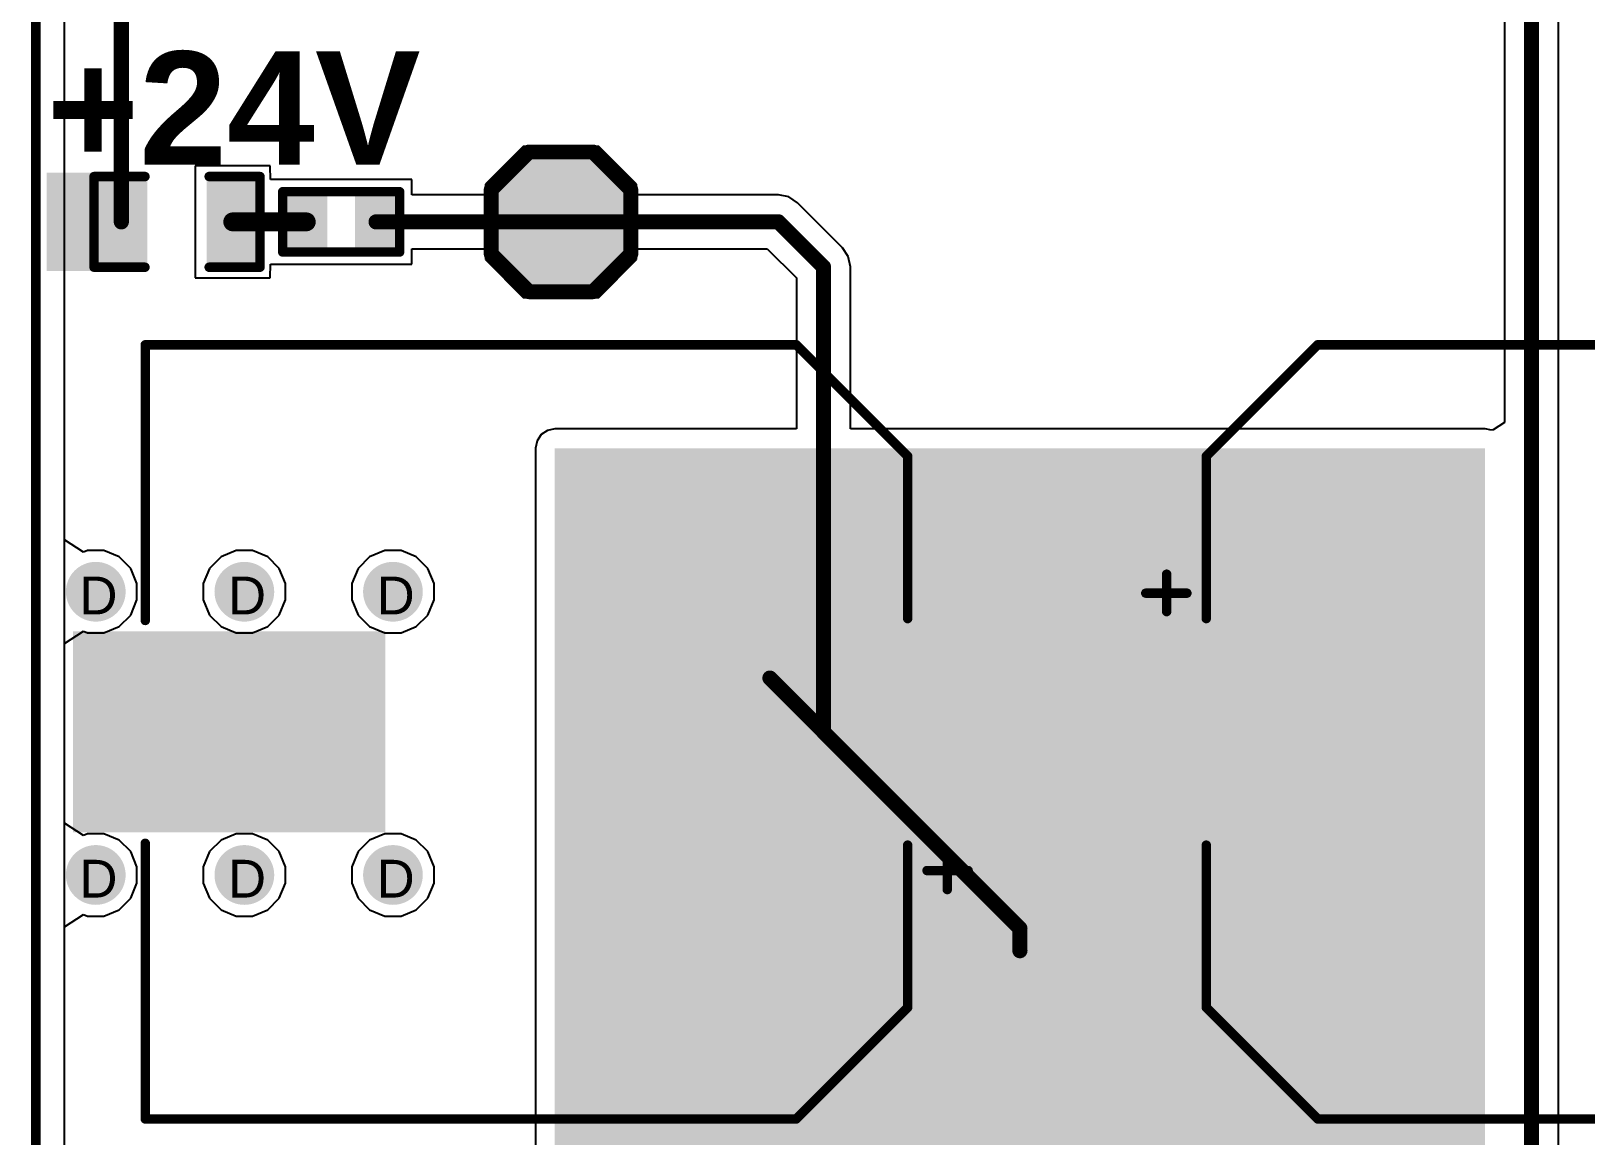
# Model space of a CAD drawing. Header units: inches. Extents: x 0 to 5032, y 0 to 5323.
# Drawn here: x -0.06 to 20.86, y 83.59 to 98.45 of the extents above; entities that cross this region are included whole.
import ezdxf

# ---------------------------------------------------------------- set-up
doc = ezdxf.new("R2010")
doc.units = ezdxf.units.IN
for name, color, linetype in [('Board Outline', 216, 'Continuous'), ('Bottom Layer', 5, 'Continuous'), ('Bottom Solder', 6, 'Continuous'), ('Drill Drawing', 1, 'Continuous'), ('Layer 1', 16, 'Continuous'), ('Layer 2', 76, 'Continuous'), ('Top Layer', 1, 'Continuous'), ('Top Overlay', 2, 'Continuous'), ('Top Paste', 8, 'Continuous'), ('Top Solder', 216, 'Continuous'), ('Via Holes', 16, 'Continuous')]:
    doc.layers.add(name, color=color, linetype=linetype)
doc.styles.add('Arial', font='', dxfattribs={"height": 0.2})
doc.styles.add('Arial_Bold', font='', dxfattribs={"height": 0.2})
doc.styles.get('Arial').set_extended_font_data('Arial')
doc.styles.get('Arial_Bold').set_extended_font_data('Arial', bold=True)

# ---------------------------------------------------------------- blocks, each defined once
blk = doc.blocks.new('T__________372')
at = {"layer": 'Top Layer'}
blk.add_hatch(color=1, dxfattribs=at).paths.add_polyline_path([(0.381, 0.762), (-0.381, 0.762), (-0.762, 0.381), (-0.762, -0.381), (-0.381, -0.762), (0.381, -0.762), (0.762, -0.381), (0.762, 0.381)])
at = {"layer": 'Top Paste'}
blk.add_hatch(color=8, dxfattribs=at).paths.add_polyline_path([(0.381, 0.762), (-0.381, 0.762), (-0.762, 0.381), (-0.762, -0.381), (-0.381, -0.762), (0.381, -0.762), (0.762, -0.381), (0.762, 0.381)])
at = {"layer": 'Top Solder'}
blk.add_hatch(color=216, dxfattribs=at).paths.add_polyline_path([(0.432, 0.864), (-0.432, 0.864), (-0.864, 0.432), (-0.864, -0.432), (-0.432, -0.864), (0.432, -0.864), (0.864, -0.432), (0.864, 0.432)])
at = {"layer": 'Top Overlay'}
for points in [[(-0.432, 0.94, 0.2, 0.2, 0), (-0.94, 0.432, 0.2, 0.2, 0)], [(0.432, 0.94, 0.2, 0.2, 0), (-0.432, 0.94, 0.2, 0.2, 0)], [(0.94, 0.432, 0.2, 0.2, 0), (0.432, 0.94, 0.2, 0.2, 0)], [(-0.94, 0.432, 0.2, 0.2, 0), (-0.94, -0.432, 0.2, 0.2, 0)], [(0.94, 0.432, 0.2, 0.2, 0), (0.94, -0.432, 0.2, 0.2, 0)], [(-0.432, -0.94, 0.2, 0.2, 0), (-0.94, -0.432, 0.2, 0.2, 0)], [(0.94, -0.432, 0.2, 0.2, 0), (0.432, -0.94, 0.2, 0.2, 0)], [(0.432, -0.94, 0.2, 0.2, 0), (-0.432, -0.94, 0.2, 0.2, 0)]]:
    blk.add_lwpolyline(points, format="xyseb", dxfattribs=at)
for points in [[(-0.482, 0.94, 0.1, 0.1, 1), (-0.382, 0.94, 0.1, 0.1, 1)], [(-0.482, 0.94, 0.1, 0.1, 1), (-0.382, 0.94, 0.1, 0.1, 1)], [(0.382, 0.94, 0.1, 0.1, 1), (0.482, 0.94, 0.1, 0.1, 1)], [(0.382, 0.94, 0.1, 0.1, 1), (0.482, 0.94, 0.1, 0.1, 1)], [(-0.99, 0.432, 0.1, 0.1, 1), (-0.89, 0.432, 0.1, 0.1, 1)], [(-0.99, 0.432, 0.1, 0.1, 1), (-0.89, 0.432, 0.1, 0.1, 1)], [(0.89, 0.432, 0.1, 0.1, 1), (0.99, 0.432, 0.1, 0.1, 1)], [(0.89, 0.432, 0.1, 0.1, 1), (0.99, 0.432, 0.1, 0.1, 1)], [(-0.99, -0.432, 0.1, 0.1, 1), (-0.89, -0.432, 0.1, 0.1, 1)], [(-0.99, -0.432, 0.1, 0.1, 1), (-0.89, -0.432, 0.1, 0.1, 1)], [(0.89, -0.432, 0.1, 0.1, 1), (0.99, -0.432, 0.1, 0.1, 1)], [(0.89, -0.432, 0.1, 0.1, 1), (0.99, -0.432, 0.1, 0.1, 1)], [(-0.482, -0.94, 0.1, 0.1, 1), (-0.382, -0.94, 0.1, 0.1, 1)], [(-0.482, -0.94, 0.1, 0.1, 1), (-0.382, -0.94, 0.1, 0.1, 1)], [(0.382, -0.94, 0.1, 0.1, 1), (0.482, -0.94, 0.1, 0.1, 1)], [(0.382, -0.94, 0.1, 0.1, 1), (0.482, -0.94, 0.1, 0.1, 1)]]:
    blk.add_lwpolyline(points, format="xyseb", close=True, dxfattribs=at)
blk = doc.blocks.new('R___0402_405')
at = {"layer": 'Top Layer'}
for points in [[(-0.699, -0.318), (-0.699, 0.318), (-0.241, 0.318), (-0.241, -0.318)], [(0.241, -0.318), (0.241, 0.318), (0.699, 0.318), (0.699, -0.318)]]:
    blk.add_hatch(color=1, dxfattribs=at).paths.add_polyline_path(points)
at = {"layer": 'Top Paste'}
for points in [[(-0.699, -0.318), (-0.699, 0.318), (-0.241, 0.318), (-0.241, -0.318)], [(0.241, -0.318), (0.241, 0.318), (0.699, 0.318), (0.699, -0.318)]]:
    blk.add_hatch(color=8, dxfattribs=at).paths.add_polyline_path(points)
at = {"layer": 'Top Solder'}
for points in [[(-0.754, -0.373), (-0.754, 0.373), (-0.186, 0.373), (-0.186, -0.373)], [(0.186, -0.373), (0.186, 0.373), (0.754, 0.373), (0.754, -0.373)]]:
    blk.add_hatch(color=216, dxfattribs=at).paths.add_polyline_path(points)
at = {"layer": 'Top Overlay'}
for points in [[(0.787, 0.406, 0.127, 0.127, 0), (-0.787, 0.406, 0.127, 0.127, 0)], [(-0.787, 0.406, 0.127, 0.127, 0), (-0.787, -0.406, 0.127, 0.127, 0)], [(0.787, 0.406, 0.127, 0.127, 0), (0.787, -0.406, 0.127, 0.127, 0)], [(0.787, -0.406, 0.127, 0.127, 0), (-0.787, -0.406, 0.127, 0.127, 0)], [(0.813, -0.432, 0.00323, 0.00323, 0), (-0.813, -0.432, 0.00323, 0.00323, 0)]]:
    blk.add_lwpolyline(points, format="xyseb", dxfattribs=at)
for points in [[(-0.819, 0.406, 0.0635, 0.0635, 1), (-0.756, 0.406, 0.0635, 0.0635, 1)], [(-0.819, 0.406, 0.0635, 0.0635, 1), (-0.756, 0.406, 0.0635, 0.0635, 1)], [(0.756, 0.406, 0.0635, 0.0635, 1), (0.819, 0.406, 0.0635, 0.0635, 1)], [(0.756, 0.406, 0.0635, 0.0635, 1), (0.819, 0.406, 0.0635, 0.0635, 1)], [(-0.819, -0.406, 0.0635, 0.0635, 1), (-0.756, -0.406, 0.0635, 0.0635, 1)], [(-0.819, -0.406, 0.0635, 0.0635, 1), (-0.756, -0.406, 0.0635, 0.0635, 1)], [(0.756, -0.406, 0.0635, 0.0635, 1), (0.819, -0.406, 0.0635, 0.0635, 1)], [(0.756, -0.406, 0.0635, 0.0635, 1), (0.819, -0.406, 0.0635, 0.0635, 1)], [(-0.814, -0.432, 0.00161, 0.00161, 1), (-0.812, -0.432, 0.00161, 0.00161, 1)], [(0.812, -0.432, 0.00161, 0.00161, 1), (0.814, -0.432, 0.00161, 0.00161, 1)]]:
    blk.add_lwpolyline(points, format="xyseb", close=True, dxfattribs=at)
blk = doc.blocks.new('LED_0603_426')
at = {"layer": 'Top Layer'}
for points in [[(-1, 0.5), (-0.5, 0.5), (-0.5, -0.5), (-1, -0.5)], [(0.5, 0.5), (1, 0.5), (1, -0.5), (0.5, -0.5)]]:
    blk.add_hatch(color=1, dxfattribs=at).paths.add_polyline_path(points)
at = {"layer": 'Top Overlay'}
blk.add_hatch(color=2, dxfattribs=at).paths.add_polyline_path([(1.118, -0.66), (1.753, -0.66), (1.753, 0.66), (1.118, 0.66)])
at = {"layer": 'Top Paste'}
for points in [[(-1, 0.5), (-0.5, 0.5), (-0.5, -0.5), (-1, -0.5)], [(0.5, 0.5), (1, 0.5), (1, -0.5), (0.5, -0.5)]]:
    blk.add_hatch(color=8, dxfattribs=at).paths.add_polyline_path(points)
at = {"layer": 'Top Solder'}
for points in [[(-1.102, 0.602), (-0.398, 0.602), (-0.398, -0.602), (-1.102, -0.602)], [(0.398, 0.602), (1.102, 0.602), (1.102, -0.602), (0.398, -0.602)]]:
    blk.add_hatch(color=216, dxfattribs=at).paths.add_polyline_path(points)
at = {"layer": 'Top Overlay'}
for points in [[(-1.118, 0.61, 0.127, 0.127, 0), (-1.118, -0.61, 0.127, 0.127, 0)], [(-0.432, 0.61, 0.127, 0.127, 0), (-1.118, 0.61, 0.127, 0.127, 0)], [(1.118, 0.61, 0.127, 0.127, 0), (0.432, 0.61, 0.127, 0.127, 0)], [(1.118, 0.61, 0.127, 0.127, 0), (1.118, -0.61, 0.127, 0.127, 0)], [(-0.432, -0.61, 0.127, 0.127, 0), (-1.118, -0.61, 0.127, 0.127, 0)], [(1.118, -0.61, 0.127, 0.127, 0), (0.432, -0.61, 0.127, 0.127, 0)]]:
    blk.add_lwpolyline(points, format="xyseb", dxfattribs=at)
for points in [[(-1.149, 0.61, 0.0635, 0.0635, 1), (-1.086, 0.61, 0.0635, 0.0635, 1)], [(-1.149, 0.61, 0.0635, 0.0635, 1), (-1.086, 0.61, 0.0635, 0.0635, 1)], [(-0.464, 0.61, 0.0635, 0.0635, 1), (-0.4, 0.61, 0.0635, 0.0635, 1)], [(0.4, 0.61, 0.0635, 0.0635, 1), (0.464, 0.61, 0.0635, 0.0635, 1)], [(1.086, 0.61, 0.0635, 0.0635, 1), (1.149, 0.61, 0.0635, 0.0635, 1)], [(1.086, 0.61, 0.0635, 0.0635, 1), (1.149, 0.61, 0.0635, 0.0635, 1)], [(-1.149, -0.61, 0.0635, 0.0635, 1), (-1.086, -0.61, 0.0635, 0.0635, 1)], [(-1.149, -0.61, 0.0635, 0.0635, 1), (-1.086, -0.61, 0.0635, 0.0635, 1)], [(-0.464, -0.61, 0.0635, 0.0635, 1), (-0.4, -0.61, 0.0635, 0.0635, 1)], [(0.4, -0.61, 0.0635, 0.0635, 1), (0.464, -0.61, 0.0635, 0.0635, 1)], [(1.086, -0.61, 0.0635, 0.0635, 1), (1.149, -0.61, 0.0635, 0.0635, 1)], [(1.086, -0.61, 0.0635, 0.0635, 1), (1.149, -0.61, 0.0635, 0.0635, 1)]]:
    blk.add_lwpolyline(points, format="xyseb", close=True, dxfattribs=at)
blk = doc.blocks.new('UCD_220_F_10__D___468')
at = {"layer": 'Top Layer'}
for points in [[(-6, 1.25), (-2, 1.25), (-2, -1.25), (-6, -1.25)], [(2, 1.25), (6, 1.25), (6, -1.25), (2, -1.25)]]:
    blk.add_hatch(color=1, dxfattribs=at).paths.add_polyline_path(points)
at = {"layer": 'Top Paste'}
for points in [[(-6, 1.25), (-2, 1.25), (-2, -1.25), (-6, -1.25)], [(2, 1.25), (6, 1.25), (6, -1.25), (2, -1.25)]]:
    blk.add_hatch(color=8, dxfattribs=at).paths.add_polyline_path(points)
at = {"layer": 'Top Solder'}
for points in [[(-6.102, 1.352), (-1.898, 1.352), (-1.898, -1.352), (-6.102, -1.352)], [(1.898, 1.352), (6.102, 1.352), (6.102, -1.352), (1.898, -1.352)]]:
    blk.add_hatch(color=216, dxfattribs=at).paths.add_polyline_path(points)
at = {"layer": 'Top Overlay'}
for points in [[(-5.131, 3.708, 0.127, 0.127, 0), (-3.632, 5.207, 0.127, 0.127, 0)], [(-3.632, 5.207, 0.127, 0.127, 0), (5.131, 5.207, 0.127, 0.127, 0)], [(5.131, 1.499, 0.127, 0.127, 0), (5.131, 5.207, 0.127, 0.127, 0)], [(-5.131, 1.524, 0.127, 0.127, 0), (-5.131, 3.708, 0.127, 0.127, 0)], [(-5.664, 1.618, 0.127, 0.127, 0), (-5.664, 2.121, 0.127, 0.127, 0)], [(-5.946, 1.866, 0.127, 0.127, 0), (-5.392, 1.866, 0.127, 0.127, 0)], [(-5.131, -3.708, 0.127, 0.127, 0), (-5.131, -1.524, 0.127, 0.127, 0)], [(5.131, -5.207, 0.127, 0.127, 0), (5.131, -1.499, 0.127, 0.127, 0)], [(-5.131, -3.708, 0.127, 0.127, 0), (-3.632, -5.207, 0.127, 0.127, 0)], [(-3.632, -5.207, 0.127, 0.127, 0), (5.131, -5.207, 0.127, 0.127, 0)]]:
    blk.add_lwpolyline(points, format="xyseb", dxfattribs=at)
for points in [[(-3.664, 5.207, 0.0635, 0.0635, 1), (-3.6, 5.207, 0.0635, 0.0635, 1)], [(-3.664, 5.207, 0.0635, 0.0635, 1), (-3.6, 5.207, 0.0635, 0.0635, 1)], [(5.099, 5.207, 0.0635, 0.0635, 1), (5.163, 5.207, 0.0635, 0.0635, 1)], [(5.099, 5.207, 0.0635, 0.0635, 1), (5.163, 5.207, 0.0635, 0.0635, 1)], [(-5.163, 3.708, 0.0635, 0.0635, 1), (-5.099, 3.708, 0.0635, 0.0635, 1)], [(-5.163, 3.708, 0.0635, 0.0635, 1), (-5.099, 3.708, 0.0635, 0.0635, 1)], [(-5.696, 2.121, 0.0635, 0.0635, 1), (-5.632, 2.121, 0.0635, 0.0635, 1)], [(-5.977, 1.866, 0.0635, 0.0635, 1), (-5.914, 1.866, 0.0635, 0.0635, 1)], [(-5.424, 1.866, 0.0635, 0.0635, 1), (-5.36, 1.866, 0.0635, 0.0635, 1)], [(-5.696, 1.618, 0.0635, 0.0635, 1), (-5.632, 1.618, 0.0635, 0.0635, 1)], [(-5.163, 1.524, 0.0635, 0.0635, 1), (-5.099, 1.524, 0.0635, 0.0635, 1)], [(5.099, 1.499, 0.0635, 0.0635, 1), (5.163, 1.499, 0.0635, 0.0635, 1)], [(-5.163, -1.524, 0.0635, 0.0635, 1), (-5.099, -1.524, 0.0635, 0.0635, 1)], [(5.099, -1.499, 0.0635, 0.0635, 1), (5.163, -1.499, 0.0635, 0.0635, 1)], [(-5.163, -3.708, 0.0635, 0.0635, 1), (-5.099, -3.708, 0.0635, 0.0635, 1)], [(-5.163, -3.708, 0.0635, 0.0635, 1), (-5.099, -3.708, 0.0635, 0.0635, 1)], [(-3.664, -5.207, 0.0635, 0.0635, 1), (-3.6, -5.207, 0.0635, 0.0635, 1)], [(-3.664, -5.207, 0.0635, 0.0635, 1), (-3.6, -5.207, 0.0635, 0.0635, 1)], [(5.099, -5.207, 0.0635, 0.0635, 1), (5.163, -5.207, 0.0635, 0.0635, 1)], [(5.099, -5.207, 0.0635, 0.0635, 1), (5.163, -5.207, 0.0635, 0.0635, 1)]]:
    blk.add_lwpolyline(points, format="xyseb", close=True, dxfattribs=at)
blk = doc.blocks.new('UCD_220_F_10__D___469')
at = {"layer": 'Top Layer'}
for points in [[(-6, 1.25), (-2, 1.25), (-2, -1.25), (-6, -1.25)], [(2, 1.25), (6, 1.25), (6, -1.25), (2, -1.25)]]:
    blk.add_hatch(color=1, dxfattribs=at).paths.add_polyline_path(points)
at = {"layer": 'Top Paste'}
for points in [[(-6, 1.25), (-2, 1.25), (-2, -1.25), (-6, -1.25)], [(2, 1.25), (6, 1.25), (6, -1.25), (2, -1.25)]]:
    blk.add_hatch(color=8, dxfattribs=at).paths.add_polyline_path(points)
at = {"layer": 'Top Solder'}
for points in [[(-6.102, 1.352), (-1.898, 1.352), (-1.898, -1.352), (-6.102, -1.352)], [(1.898, 1.352), (6.102, 1.352), (6.102, -1.352), (1.898, -1.352)]]:
    blk.add_hatch(color=216, dxfattribs=at).paths.add_polyline_path(points)
at = {"layer": 'Top Overlay'}
for points in [[(-3.632, 5.207, 0.127, 0.127, 0), (-5.131, 3.708, 0.127, 0.127, 0)], [(5.131, 5.207, 0.127, 0.127, 0), (-3.632, 5.207, 0.127, 0.127, 0)], [(5.131, 5.207, 0.127, 0.127, 0), (5.131, 1.499, 0.127, 0.127, 0)], [(-5.131, 3.708, 0.127, 0.127, 0), (-5.131, 1.524, 0.127, 0.127, 0)], [(-5.664, 2.121, 0.127, 0.127, 0), (-5.664, 1.618, 0.127, 0.127, 0)], [(-5.392, 1.866, 0.127, 0.127, 0), (-5.946, 1.866, 0.127, 0.127, 0)], [(-5.131, -1.524, 0.127, 0.127, 0), (-5.131, -3.708, 0.127, 0.127, 0)], [(5.131, -1.499, 0.127, 0.127, 0), (5.131, -5.207, 0.127, 0.127, 0)], [(-3.632, -5.207, 0.127, 0.127, 0), (-5.131, -3.708, 0.127, 0.127, 0)], [(5.131, -5.207, 0.127, 0.127, 0), (-3.632, -5.207, 0.127, 0.127, 0)]]:
    blk.add_lwpolyline(points, format="xyseb", dxfattribs=at)
for points in [[(-3.664, 5.207, 0.0635, 0.0635, 1), (-3.6, 5.207, 0.0635, 0.0635, 1)], [(-3.664, 5.207, 0.0635, 0.0635, 1), (-3.6, 5.207, 0.0635, 0.0635, 1)], [(5.099, 5.207, 0.0635, 0.0635, 1), (5.163, 5.207, 0.0635, 0.0635, 1)], [(5.099, 5.207, 0.0635, 0.0635, 1), (5.163, 5.207, 0.0635, 0.0635, 1)], [(-5.163, 3.708, 0.0635, 0.0635, 1), (-5.099, 3.708, 0.0635, 0.0635, 1)], [(-5.163, 3.708, 0.0635, 0.0635, 1), (-5.099, 3.708, 0.0635, 0.0635, 1)], [(-5.696, 2.121, 0.0635, 0.0635, 1), (-5.632, 2.121, 0.0635, 0.0635, 1)], [(-5.977, 1.866, 0.0635, 0.0635, 1), (-5.914, 1.866, 0.0635, 0.0635, 1)], [(-5.424, 1.866, 0.0635, 0.0635, 1), (-5.36, 1.866, 0.0635, 0.0635, 1)], [(-5.696, 1.618, 0.0635, 0.0635, 1), (-5.632, 1.618, 0.0635, 0.0635, 1)], [(-5.163, 1.524, 0.0635, 0.0635, 1), (-5.099, 1.524, 0.0635, 0.0635, 1)], [(5.099, 1.499, 0.0635, 0.0635, 1), (5.163, 1.499, 0.0635, 0.0635, 1)], [(-5.163, -1.524, 0.0635, 0.0635, 1), (-5.099, -1.524, 0.0635, 0.0635, 1)], [(5.099, -1.499, 0.0635, 0.0635, 1), (5.163, -1.499, 0.0635, 0.0635, 1)], [(-5.163, -3.708, 0.0635, 0.0635, 1), (-5.099, -3.708, 0.0635, 0.0635, 1)], [(-5.163, -3.708, 0.0635, 0.0635, 1), (-5.099, -3.708, 0.0635, 0.0635, 1)], [(-3.664, -5.207, 0.0635, 0.0635, 1), (-3.6, -5.207, 0.0635, 0.0635, 1)], [(-3.664, -5.207, 0.0635, 0.0635, 1), (-3.6, -5.207, 0.0635, 0.0635, 1)], [(5.099, -5.207, 0.0635, 0.0635, 1), (5.163, -5.207, 0.0635, 0.0635, 1)], [(5.099, -5.207, 0.0635, 0.0635, 1), (5.163, -5.207, 0.0635, 0.0635, 1)]]:
    blk.add_lwpolyline(points, format="xyseb", close=True, dxfattribs=at)

msp = doc.modelspace()

# ---------------------------------------------------------------- hatches: boundary and pattern name
at = {"layer": 'Bottom Layer'}
h = msp.add_hatch(color=5, dxfattribs=at)
edge = h.paths.add_edge_path()
edge.add_arc((0.807, 90.909), 0.3, 0, 360)
h = msp.add_hatch(color=5, dxfattribs=at)
edge = h.paths.add_edge_path()
edge.add_arc((2.807, 90.909), 0.3, 0, 360)
h = msp.add_hatch(color=5, dxfattribs=at)
edge = h.paths.add_edge_path()
edge.add_arc((4.807, 90.909), 0.3, 0, 360)
h = msp.add_hatch(color=5, dxfattribs=at)
edge = h.paths.add_edge_path()
edge.add_arc((0.807, 87.099), 0.3, 0, 360)
h = msp.add_hatch(color=5, dxfattribs=at)
edge = h.paths.add_edge_path()
edge.add_arc((2.807, 87.099), 0.3, 0, 360)
h = msp.add_hatch(color=5, dxfattribs=at)
edge = h.paths.add_edge_path()
edge.add_arc((4.807, 87.099), 0.3, 0, 360)
at = {"layer": 'Bottom Solder'}
h = msp.add_hatch(color=6, dxfattribs=at)
edge = h.paths.add_edge_path()
edge.add_arc((0.807, 90.909), 0.402, 0, 360)
h = msp.add_hatch(color=6, dxfattribs=at)
edge = h.paths.add_edge_path()
edge.add_arc((2.807, 90.909), 0.402, 0, 360)
h = msp.add_hatch(color=6, dxfattribs=at)
edge = h.paths.add_edge_path()
edge.add_arc((4.807, 90.909), 0.402, 0, 360)
h = msp.add_hatch(color=6, dxfattribs=at)
edge = h.paths.add_edge_path()
edge.add_arc((0.807, 87.099), 0.402, 0, 360)
h = msp.add_hatch(color=6, dxfattribs=at)
edge = h.paths.add_edge_path()
edge.add_arc((2.807, 87.099), 0.402, 0, 360)
h = msp.add_hatch(color=6, dxfattribs=at)
edge = h.paths.add_edge_path()
edge.add_arc((4.807, 87.099), 0.402, 0, 360)
at = {"layer": 'Layer 1'}
h = msp.add_hatch(color=16, dxfattribs=at)
edge = h.paths.add_edge_path()
edge.add_arc((0.807, 90.909), 0.3, 0, 360)
h = msp.add_hatch(color=16, dxfattribs=at)
edge = h.paths.add_edge_path()
edge.add_arc((2.807, 90.909), 0.3, 0, 360)
h = msp.add_hatch(color=16, dxfattribs=at)
edge = h.paths.add_edge_path()
edge.add_arc((4.807, 90.909), 0.3, 0, 360)
h = msp.add_hatch(color=16, dxfattribs=at)
edge = h.paths.add_edge_path()
edge.add_arc((0.807, 87.099), 0.3, 0, 360)
h = msp.add_hatch(color=16, dxfattribs=at)
edge = h.paths.add_edge_path()
edge.add_arc((2.807, 87.099), 0.3, 0, 360)
h = msp.add_hatch(color=16, dxfattribs=at)
edge = h.paths.add_edge_path()
edge.add_arc((4.807, 87.099), 0.3, 0, 360)
at = {"layer": 'Layer 2'}
h = msp.add_hatch(color=76, dxfattribs=at)
edge = h.paths.add_edge_path()
edge.add_arc((0.807, 90.909), 0.3, 0, 360)
h = msp.add_hatch(color=76, dxfattribs=at)
edge = h.paths.add_edge_path()
edge.add_arc((2.807, 90.909), 0.3, 0, 360)
h = msp.add_hatch(color=76, dxfattribs=at)
edge = h.paths.add_edge_path()
edge.add_arc((4.807, 90.909), 0.3, 0, 360)
h = msp.add_hatch(color=76, dxfattribs=at)
edge = h.paths.add_edge_path()
edge.add_arc((0.807, 87.099), 0.3, 0, 360)
h = msp.add_hatch(color=76, dxfattribs=at)
edge = h.paths.add_edge_path()
edge.add_arc((2.807, 87.099), 0.3, 0, 360)
h = msp.add_hatch(color=76, dxfattribs=at)
edge = h.paths.add_edge_path()
edge.add_arc((4.807, 87.099), 0.3, 0, 360)
at = {"layer": 'Top Layer'}
for points in [[(6.985, 86.541), (19.507, 86.541), (19.507, 92.84), (6.985, 92.84)], [(6.985, 79.321), (19.507, 79.321), (19.507, 92.84), (6.985, 92.84)], [(12.751, 72.672), (19.507, 72.672), (19.507, 92.84), (12.751, 92.84)]]:
    msp.add_hatch(color=1, dxfattribs=at).paths.add_polyline_path(points)
h = msp.add_hatch(color=1, dxfattribs=at)
edge = h.paths.add_edge_path()
edge.add_arc((0.807, 90.909), 0.3, 0, 360)
h = msp.add_hatch(color=1, dxfattribs=at)
edge = h.paths.add_edge_path()
edge.add_arc((2.807, 90.909), 0.3, 0, 360)
h = msp.add_hatch(color=1, dxfattribs=at)
edge = h.paths.add_edge_path()
edge.add_arc((4.807, 90.909), 0.3, 0, 360)
h = msp.add_hatch(color=1, dxfattribs=at)
edge = h.paths.add_edge_path()
edge.add_arc((0.807, 87.099), 0.3, 0, 360)
h = msp.add_hatch(color=1, dxfattribs=at)
edge = h.paths.add_edge_path()
edge.add_arc((2.807, 87.099), 0.3, 0, 360)
h = msp.add_hatch(color=1, dxfattribs=at)
edge = h.paths.add_edge_path()
edge.add_arc((4.807, 87.099), 0.3, 0, 360)
at = {"layer": 'Top Solder'}
h = msp.add_hatch(color=216, dxfattribs=at)
edge = h.paths.add_edge_path()
edge.add_arc((0.807, 90.909), 0.402, 0, 360)
h = msp.add_hatch(color=216, dxfattribs=at)
edge = h.paths.add_edge_path()
edge.add_arc((2.807, 90.909), 0.402, 0, 360)
h = msp.add_hatch(color=216, dxfattribs=at)
edge = h.paths.add_edge_path()
edge.add_arc((4.807, 90.909), 0.402, 0, 360)
h = msp.add_hatch(color=216, dxfattribs=at)
edge = h.paths.add_edge_path()
edge.add_arc((0.807, 87.099), 0.402, 0, 360)
h = msp.add_hatch(color=216, dxfattribs=at)
edge = h.paths.add_edge_path()
edge.add_arc((2.807, 87.099), 0.402, 0, 360)
h = msp.add_hatch(color=216, dxfattribs=at)
edge = h.paths.add_edge_path()
edge.add_arc((4.807, 87.099), 0.402, 0, 360)
at = {"layer": 'Via Holes'}
h = msp.add_hatch(color=7, dxfattribs=at)
edge = h.paths.add_edge_path()
edge.add_arc((0.807, 90.909), 0.15, 0, 360)
h = msp.add_hatch(color=7, dxfattribs=at)
edge = h.paths.add_edge_path()
edge.add_arc((2.807, 90.909), 0.15, 0, 360)
h = msp.add_hatch(color=7, dxfattribs=at)
edge = h.paths.add_edge_path()
edge.add_arc((4.807, 90.909), 0.15, 0, 360)
h = msp.add_hatch(color=7, dxfattribs=at)
edge = h.paths.add_edge_path()
edge.add_arc((0.807, 87.099), 0.15, 0, 360)
h = msp.add_hatch(color=7, dxfattribs=at)
edge = h.paths.add_edge_path()
edge.add_arc((2.807, 87.099), 0.15, 0, 360)
h = msp.add_hatch(color=7, dxfattribs=at)
edge = h.paths.add_edge_path()
edge.add_arc((4.807, 87.099), 0.15, 0, 360)

# ---------------------------------------------------------------- linework, layer by layer
at = {"layer": 'Board Outline'}
msp.add_lwpolyline([(0, 0, 0.127, 0.127, 0), (0, 130, 0.127, 0.127, 0)], format="xyseb", dxfattribs=at)
at = {"layer": 'Bottom Layer'}
msp.add_line((0.388, 83.218), (0.388, 110.527), dxfattribs=at)
at = {"layer": 'Layer 1'}
msp.add_line((0.388, 12.227), (0.388, 108.425), dxfattribs=at)
at = {"layer": 'Layer 2'}
for p, q in [((0.388, 91.606), (0.388, 106.927)), ((0.642, 91.441), (0.388, 91.606)), ((0.697, 91.463), (0.642, 91.441)), ((0.917, 91.463), (0.697, 91.463)), ((1.121, 91.379), (0.917, 91.463)), ((2.697, 91.463), (2.493, 91.379)), ((2.917, 91.463), (2.697, 91.463)), ((3.121, 91.379), (2.917, 91.463)), ((4.697, 91.463), (4.493, 91.379)), ((4.917, 91.463), (4.697, 91.463)), ((5.121, 91.379), (4.917, 91.463)), ((1.277, 91.223), (1.121, 91.379)), ((2.493, 91.379), (2.338, 91.223)), ((3.277, 91.223), (3.121, 91.379)), ((4.493, 91.379), (4.338, 91.223)), ((5.277, 91.223), (5.121, 91.379)), ((1.361, 91.02), (1.277, 91.223)), ((2.338, 91.223), (2.253, 91.02)), ((3.361, 91.02), (3.277, 91.223)), ((4.338, 91.223), (4.253, 91.02)), ((5.361, 91.02), (5.277, 91.223)), ((1.361, 90.799), (1.361, 91.02)), ((2.253, 91.02), (2.253, 90.799)), ((3.361, 90.799), (3.361, 91.02)), ((4.253, 91.02), (4.253, 90.799)), ((5.361, 90.799), (5.361, 91.02)), ((1.277, 90.596), (1.361, 90.799)), ((2.253, 90.799), (2.338, 90.596)), ((3.277, 90.596), (3.361, 90.799)), ((4.253, 90.799), (4.338, 90.596)), ((5.277, 90.596), (5.361, 90.799)), ((0.917, 90.355), (1.121, 90.44)), ((1.121, 90.44), (1.277, 90.596)), ((2.338, 90.596), (2.493, 90.44)), ((2.493, 90.44), (2.697, 90.355)), ((2.917, 90.355), (3.121, 90.44)), ((3.121, 90.44), (3.277, 90.596)), ((4.338, 90.596), (4.493, 90.44)), ((4.493, 90.44), (4.697, 90.355)), ((4.917, 90.355), (5.121, 90.44)), ((5.121, 90.44), (5.277, 90.596)), ((0.388, 90.213), (0.642, 90.378)), ((0.388, 87.796), (0.388, 90.213)), ((0.642, 90.378), (0.697, 90.355)), ((0.697, 90.355), (0.917, 90.355)), ((2.697, 90.355), (2.917, 90.355)), ((4.697, 90.355), (4.917, 90.355)), ((0.642, 87.631), (0.388, 87.796)), ((0.697, 87.653), (0.642, 87.631)), ((0.917, 87.653), (0.697, 87.653)), ((1.121, 87.569), (0.917, 87.653)), ((1.277, 87.413), (1.121, 87.569)), ((2.493, 87.569), (2.338, 87.413)), ((2.697, 87.653), (2.493, 87.569)), ((2.917, 87.653), (2.697, 87.653)), ((3.121, 87.569), (2.917, 87.653)), ((3.277, 87.413), (3.121, 87.569)), ((4.493, 87.569), (4.338, 87.413)), ((4.697, 87.653), (4.493, 87.569)), ((4.917, 87.653), (4.697, 87.653)), ((5.121, 87.569), (4.917, 87.653)), ((5.277, 87.413), (5.121, 87.569)), ((1.361, 87.21), (1.277, 87.413)), ((2.338, 87.413), (2.253, 87.21)), ((3.361, 87.21), (3.277, 87.413)), ((4.338, 87.413), (4.253, 87.21)), ((5.361, 87.21), (5.277, 87.413)), ((1.361, 86.989), (1.361, 87.21)), ((2.253, 87.21), (2.253, 86.989)), ((3.361, 86.989), (3.361, 87.21)), ((4.253, 87.21), (4.253, 86.989)), ((5.361, 86.989), (5.361, 87.21)), ((1.277, 86.786), (1.361, 86.989)), ((2.253, 86.989), (2.338, 86.786)), ((3.277, 86.786), (3.361, 86.989)), ((4.253, 86.989), (4.338, 86.786)), ((5.277, 86.786), (5.361, 86.989)), ((1.121, 86.63), (1.277, 86.786)), ((2.338, 86.786), (2.493, 86.63)), ((3.121, 86.63), (3.277, 86.786)), ((4.338, 86.786), (4.493, 86.63)), ((5.121, 86.63), (5.277, 86.786)), ((0.388, 86.403), (0.642, 86.568)), ((0.642, 86.568), (0.697, 86.545)), ((0.697, 86.545), (0.917, 86.545)), ((0.917, 86.545), (1.121, 86.63)), ((2.493, 86.63), (2.697, 86.545)), ((2.697, 86.545), (2.917, 86.545)), ((2.917, 86.545), (3.121, 86.63)), ((4.493, 86.63), (4.697, 86.545)), ((4.697, 86.545), (4.917, 86.545)), ((4.917, 86.545), (5.121, 86.63)), ((0.388, 81.384), (0.388, 86.403))]:
    msp.add_line(p, q, dxfattribs=at)
at = {"layer": 'Top Layer'}
for p, q in [((0.388, 83.218), (0.388, 110.527)), ((19.768, 99.025), (19.768, 93.185)), ((20.494, 72.511), (20.494, 99.176)), ((6.561, 96.901), (6.053, 96.393)), ((7.577, 96.901), (6.561, 96.901)), ((8.085, 96.393), (7.577, 96.901)), ((3.155, 96.639), (2.147, 96.639)), ((2.147, 96.639), (2.147, 95.131)), ((3.155, 96.634), (3.155, 96.639)), ((3.158, 96.457), (3.155, 96.634)), ((5.063, 96.457), (3.158, 96.457)), ((5.063, 96.248), (5.063, 96.457)), ((6.053, 96.393), (6.053, 96.248)), ((8.085, 96.248), (8.085, 96.393)), ((6.053, 96.248), (5.063, 96.248)), ((9.996, 96.248), (8.085, 96.248)), ((10.135, 96.22), (9.996, 96.248)), ((9.996, 96.248), (9.996, 96.248)), ((10.252, 96.142), (10.135, 96.22)), ((10.858, 95.537), (10.252, 96.142)), ((5.063, 95.314), (5.063, 95.523)), ((5.063, 95.523), (6.053, 95.523)), ((6.053, 95.523), (6.053, 95.377)), ((8.085, 95.377), (8.085, 95.523)), ((8.085, 95.523), (9.846, 95.523)), ((9.846, 95.523), (10.239, 95.13)), ((10.936, 95.419), (10.858, 95.537)), ((10.858, 95.537), (10.858, 95.537)), ((3.155, 95.137), (3.158, 95.314)), ((3.158, 95.314), (5.063, 95.314)), ((6.053, 95.377), (6.561, 94.869)), ((7.577, 94.869), (8.085, 95.377)), ((10.964, 95.28), (10.936, 95.419)), ((10.964, 93.099), (10.964, 95.28)), ((10.964, 95.28), (10.964, 95.28)), ((2.147, 95.131), (3.155, 95.131)), ((3.155, 95.131), (3.155, 95.137)), ((10.239, 95.13), (10.239, 93.099)), ((6.561, 94.869), (7.577, 94.869)), ((19.768, 93.185), (19.616, 93.086)), ((6.746, 92.939), (6.726, 92.84)), ((6.802, 93.023), (6.746, 92.939)), ((6.886, 93.079), (6.802, 93.023)), ((6.985, 93.099), (6.886, 93.079)), ((10.239, 93.099), (6.985, 93.099)), ((19.507, 93.099), (10.964, 93.099)), ((19.591, 93.082), (19.507, 93.099)), ((19.616, 93.086), (19.591, 93.082)), ((6.726, 92.84), (6.726, 86.541)), ((6.726, 86.541), (6.726, 83.21))]:
    msp.add_line(p, q, dxfattribs=at)
for points in [[(1.151, 95.885, 0.203, 0.203, 0), (1.151, 99.772, 0.203, 0.203, 0)], [(20.131, 71.846, 0.203, 0.203, 0), (20.131, 99.176, 0.203, 0.203, 0)], [(2.651, 95.885, 0.254, 0.254, 0), (3.64, 95.885, 0.254, 0.254, 0)], [(4.58, 95.885, 0.203, 0.203, 0), (7.069, 95.885, 0.203, 0.203, 0)], [(7.069, 95.885, 0.203, 0.203, 0), (9.996, 95.885, 0.203, 0.203, 0)], [(9.996, 95.885, 0.203, 0.203, 0), (10.601, 95.28, 0.203, 0.203, 0)], [(10.601, 89.024, 0.203, 0.203, 0), (10.601, 95.28, 0.203, 0.203, 0)], [(9.881, 89.748, 0.203, 0.203, 0), (10.604, 89.024, 0.203, 0.203, 0)], [(10.601, 89.024, 0.203, 0.203, 0), (13.246, 86.379, 0.203, 0.203, 0)], [(13.246, 86.08, 0.203, 0.203, 0), (13.246, 86.379, 0.203, 0.203, 0)]]:
    msp.add_lwpolyline(points, format="xyseb", dxfattribs=at)
for points in [[(1.1, 95.885, 0.102, 0.102, 1), (1.202, 95.885, 0.102, 0.102, 1)], [(2.587, 95.885, 0.127, 0.127, 1), (2.714, 95.885, 0.127, 0.127, 1)], [(3.577, 95.885, 0.127, 0.127, 1), (3.704, 95.885, 0.127, 0.127, 1)], [(4.529, 95.885, 0.102, 0.102, 1), (4.631, 95.885, 0.102, 0.102, 1)], [(7.018, 95.885, 0.102, 0.102, 1), (7.12, 95.885, 0.102, 0.102, 1)], [(7.018, 95.885, 0.102, 0.102, 1), (7.12, 95.885, 0.102, 0.102, 1)], [(9.945, 95.885, 0.102, 0.102, 1), (10.047, 95.885, 0.102, 0.102, 1)], [(9.945, 95.885, 0.102, 0.102, 1), (10.047, 95.885, 0.102, 0.102, 1)], [(10.55, 95.28, 0.102, 0.102, 1), (10.652, 95.28, 0.102, 0.102, 1)], [(10.55, 95.28, 0.102, 0.102, 1), (10.652, 95.28, 0.102, 0.102, 1)], [(9.83, 89.748, 0.102, 0.102, 1), (9.931, 89.748, 0.102, 0.102, 1)], [(10.55, 89.024, 0.102, 0.102, 1), (10.652, 89.024, 0.102, 0.102, 1)], [(10.55, 89.024, 0.102, 0.102, 1), (10.652, 89.024, 0.102, 0.102, 1)], [(10.553, 89.024, 0.102, 0.102, 1), (10.655, 89.024, 0.102, 0.102, 1)], [(13.195, 86.379, 0.102, 0.102, 1), (13.297, 86.379, 0.102, 0.102, 1)], [(13.195, 86.379, 0.102, 0.102, 1), (13.297, 86.379, 0.102, 0.102, 1)], [(13.195, 86.08, 0.102, 0.102, 1), (13.297, 86.08, 0.102, 0.102, 1)]]:
    msp.add_lwpolyline(points, format="xyseb", close=True, dxfattribs=at)

# ---------------------------------------------------------------- block references
at = {"rotation": 180}
for name, p in [('T__________372', (7.069, 95.885)), ('LED_0603_426', (1.901, 95.885)), ('R___0402_405', (4.11, 95.885)), ('UCD_220_F_10__D___469', (6.604, 89.024))]:
    msp.add_blockref(name, p, dxfattribs=at)
msp.add_blockref('UCD_220_F_10__D___468', (20.885, 89.024))

# ---------------------------------------------------------------- texts
at = {"layer": 'Drill Drawing', "style": 'Arial'}
for p in [(0.587, 90.605), (2.587, 90.605), (4.587, 90.605), (0.587, 86.795), (2.587, 86.795), (4.587, 86.795)]:
    msp.add_text('D', height=0.508, dxfattribs=at).set_placement(p)
at = {"layer": 'Top Overlay', "style": 'Arial_Bold'}
msp.add_text('+24V', height=1.524, dxfattribs=at).set_placement((0.147, 96.653))

doc.saveas('drawing.dxf')
